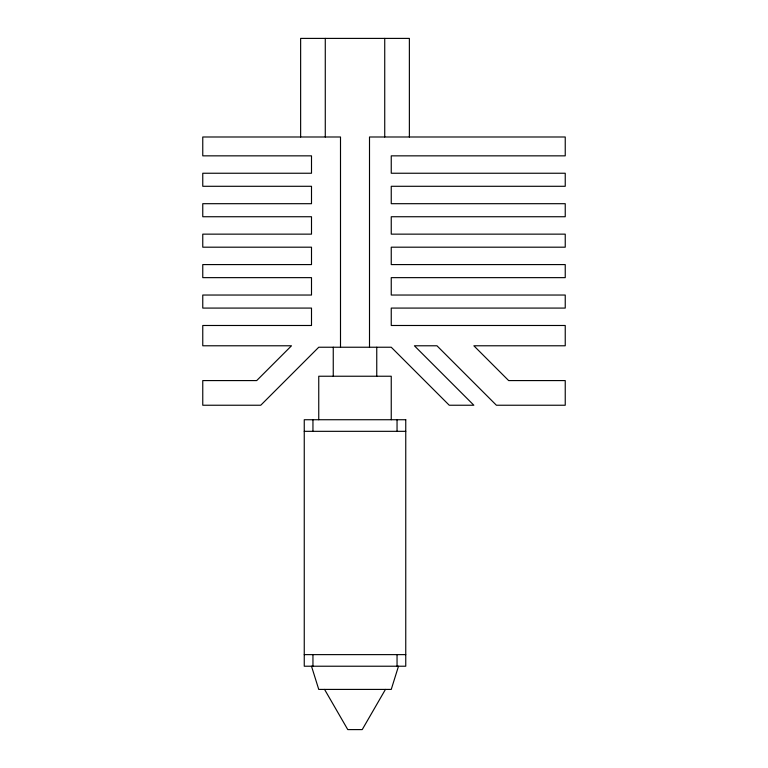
<?xml version="1.0" encoding="UTF-8"?>
<svg xmlns="http://www.w3.org/2000/svg" width="768" height="768" viewBox="0 0 768 768"><rect width="100%" height="100%" fill="white"/><g stroke="black" fill="none" stroke-linecap="round" stroke-linejoin="round"><path stroke-width="1.15" d="M398.496 666.221L391.248 689.414L318.749 689.414L311.501 666.221M385.45 689.414L362.227 729.6L347.77 729.6L324.557 689.414M304.253 431.328L405.754 431.328M304.253 654.624L405.754 654.624M409.373 136.992L409.373 38.4L300.634 38.4L300.634 136.992M397.046 419.731L397.046 431.328M397.046 654.624L397.046 666.221M391.248 419.731L391.248 376.234L318.749 376.234L318.749 419.731M384.73 38.4L384.73 136.992M376.752 347.232L376.752 376.234M369.504 347.232L369.504 136.992L565.238 136.992L565.238 155.846L391.248 155.846L391.248 173.242L565.238 173.242L565.238 186.288L391.248 186.288L391.248 203.693L565.238 203.693L565.238 216.739L391.248 216.739L391.248 234.144L565.238 234.144L565.238 247.19L391.248 247.19L391.248 264.586L565.238 264.586L565.238 277.642L391.248 277.642L391.248 295.037L565.238 295.037L565.238 308.083L391.248 308.083L391.248 325.488L565.238 325.488L565.238 345.782L473.856 345.782L508.656 380.582L565.238 380.582L565.238 405.235L496.406 405.235L436.963 345.782L414.403 345.782L473.856 405.235L449.251 405.235L391.248 347.232L318.749 347.232L260.755 405.235L202.762 405.235L202.762 380.582L256.694 380.582L291.494 345.782L202.762 345.782L202.762 325.488L311.501 325.488L311.501 308.083L202.762 308.083L202.762 295.037L311.501 295.037L311.501 277.642L202.762 277.642L202.762 264.586L311.501 264.586L311.501 247.19L202.762 247.19L202.762 234.144L311.501 234.144L311.501 216.739L202.762 216.739L202.762 203.693L311.501 203.693L311.501 186.288L202.762 186.288L202.762 173.242L311.501 173.242L311.501 155.846L202.762 155.846L202.762 136.992L340.502 136.992L340.502 347.232M333.254 347.232L333.254 376.234M325.277 38.4L325.277 136.992M312.95 419.731L312.95 431.328M312.95 654.624L312.95 666.221M405.754 419.731L304.253 419.731L304.253 666.221L405.754 666.221L405.754 419.731"/></g></svg>
